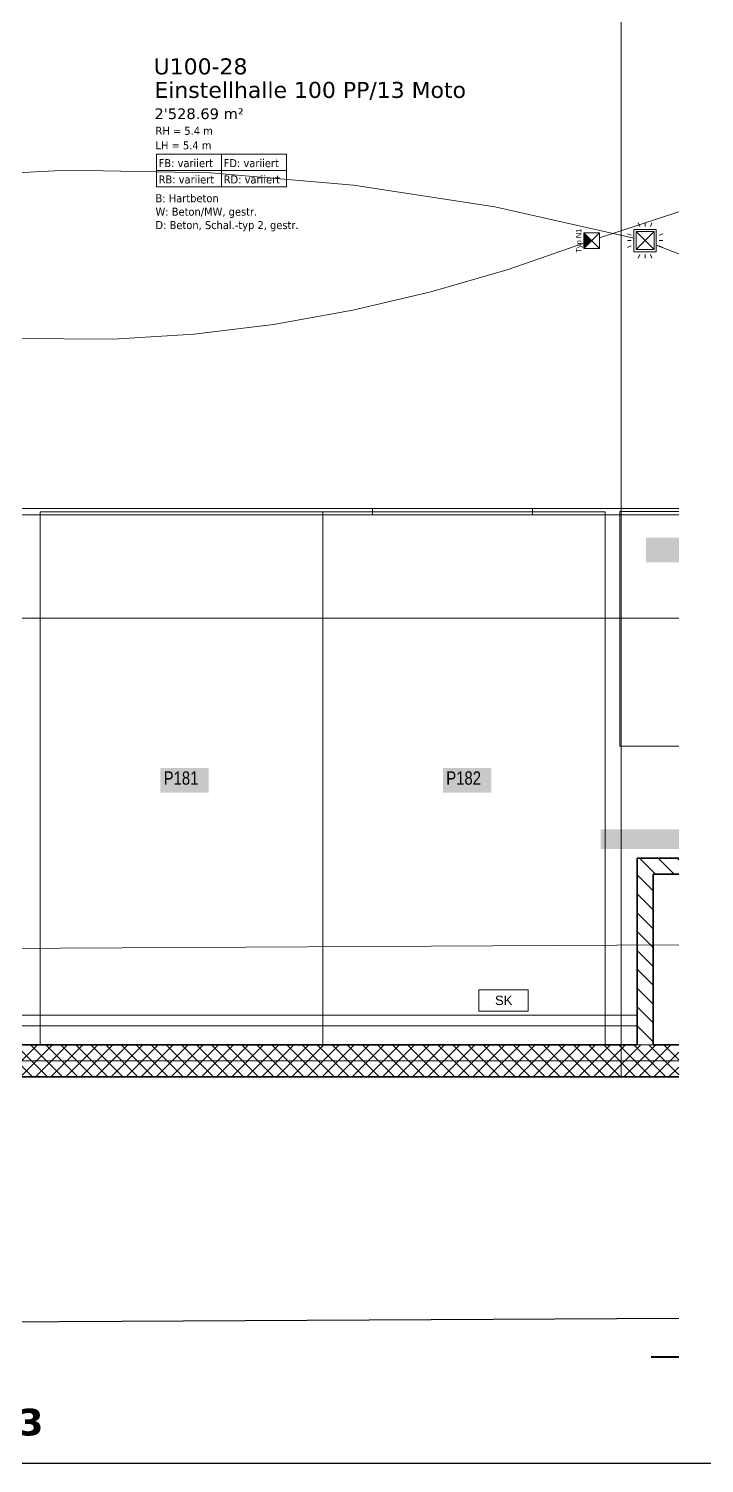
# Model space of a CAD drawing. Extents: x -1132 to 613, y -179 to 712.
# Drawn here: x 52.8 to 179.5, y -174.5 to 94.5 of the extents above; entities that cross this region are included whole.
import ezdxf
from ezdxf.lldxf.tags import DXFTag

# ---------------------------------------------------------------- set-up
doc = ezdxf.new("R2010")
doc.units = 0
doc.layers.get('0').update_dxf_attribs({"lineweight": 13})
for name, color, linetype, lineweight in [('A-____-NOTE-TEXT', 7, 'Continuous', 9), ('A-AREA-____-IDEN', 7, 'Continuous', 5), ('A-DETL-____-HDLN', 7, '_Verdeckte Linien_', 9), ('A-FLOR-____-OTLN', 7, 'Continuous', 9), ('A-WALL-____-MCUT', 7, 'Continuous', 35), ('A-WALL-____-PATT', 7, 'Continuous', 35), ('C-PRKG-____-IDEN', 7, 'Continuous', 5), ('C-PRKG-____-OTLN', 7, 'Continuous', 9), ('S-GRID-____-OTLN', 7, 'Continuous', 5)]:
    doc.layers.add(name, color=color, linetype=linetype, lineweight=lineweight)
for name, color, linetype, lineweight, true_color in [('A-DETL-____-OTLN', 5, 'Continuous', 9, 0x0000ff), ('C-PROP-LINE-OTLN', 7, '_Grundgrenze_', 25, 0x800000), ('EL01_WAN_BUS-KNX', 7, 'Continuous', 13, 0xcc0099), ('EL01_WAN_Leitung_BUS-KNX', 4, 'Continuous', 13, 0x00ffff), ('EL01_WAN_Leitung_Notbeleuchtung', 7, 'Continuous', 13, 0x009900), ('EL01_WAN_Leuchten', 7, 'Continuous', 13, 0x0080ff), ('EL01_WAN_Notbeleuchtungen', 7, 'Continuous', 13, 0x009900), ('EL01_WAN_Notbeleuchtungentyp', 7, 'Continuous', 13, 0x009900), ('EL01_WAN_Schlaufkasten', 1, 'Continuous', 13, 0xff0000), ('G-____-____-SYMB', 7, 'Strichpunkt - Weit', 5, 0x008080), ('S-GRID-____-IDEN', 7, 'Continuous', 9, 0x5555aa)]:
    doc.layers.add(name, color=color, linetype=linetype, lineweight=lineweight, true_color=true_color)
doc.styles.get("Standard").update_dxf_attribs({"font": 'arial.ttf'})
tags = doc.linetypes.add('_Grundgrenze_', pattern=[0.45, 0.2, -0.05, 0.05, -0.05, 0.05, -0.05]).pattern_tags.tags
tags[14:15] = [DXFTag(74, 4), DXFTag(75, 0), DXFTag(340, '0'), DXFTag(46, 1.0), DXFTag(50, 0.0), DXFTag(44, 0.0), DXFTag(45, 0.0)]
tags[12:13] = [DXFTag(74, 4), DXFTag(75, 0), DXFTag(340, '0'), DXFTag(46, 1.0), DXFTag(50, 0.0), DXFTag(44, 0.0), DXFTag(45, 0.0)]
tags[10:11] = [DXFTag(74, 4), DXFTag(75, 0), DXFTag(340, '0'), DXFTag(46, 1.0), DXFTag(50, 0.0), DXFTag(44, 0.0), DXFTag(45, 0.0)]
tags[8:9] = [DXFTag(74, 4), DXFTag(75, 0), DXFTag(340, '0'), DXFTag(46, 1.0), DXFTag(50, 0.0), DXFTag(44, 0.0), DXFTag(45, 0.0)]
tags[6:7] = [DXFTag(74, 4), DXFTag(75, 0), DXFTag(340, '0'), DXFTag(46, 1.0), DXFTag(50, 0.0), DXFTag(44, 0.0), DXFTag(45, 0.0)]
tags[4:5] = [DXFTag(74, 4), DXFTag(75, 0), DXFTag(340, '0'), DXFTag(46, 1.0), DXFTag(50, 0.0), DXFTag(44, 0.0), DXFTag(45, 0.0)]
tags = doc.linetypes.add('_Rasterlinie_', pattern=[0.375, 0.2, -0.05, 0.075, -0.05]).pattern_tags.tags
tags[10:11] = [DXFTag(74, 4), DXFTag(75, 0), DXFTag(340, '0'), DXFTag(46, 1.0), DXFTag(50, 0.0), DXFTag(44, 0.0), DXFTag(45, 0.0)]
tags[8:9] = [DXFTag(74, 4), DXFTag(75, 0), DXFTag(340, '0'), DXFTag(46, 1.0), DXFTag(50, 0.0), DXFTag(44, 0.0), DXFTag(45, 0.0)]
tags[6:7] = [DXFTag(74, 4), DXFTag(75, 0), DXFTag(340, '0'), DXFTag(46, 1.0), DXFTag(50, 0.0), DXFTag(44, 0.0), DXFTag(45, 0.0)]
tags[4:5] = [DXFTag(74, 4), DXFTag(75, 0), DXFTag(340, '0'), DXFTag(46, 1.0), DXFTag(50, 0.0), DXFTag(44, 0.0), DXFTag(45, 0.0)]
tags = doc.linetypes.add('_Strichliert - Fein_', pattern=[0.15, 0.1, -0.05]).pattern_tags.tags
tags[6:7] = [DXFTag(74, 4), DXFTag(75, 0), DXFTag(340, '0'), DXFTag(46, 1.0), DXFTag(50, 0.0), DXFTag(44, 0.0), DXFTag(45, 0.0)]
tags[4:5] = [DXFTag(74, 4), DXFTag(75, 0), DXFTag(340, '0'), DXFTag(46, 1.0), DXFTag(50, 0.0), DXFTag(44, 0.0), DXFTag(45, 0.0)]
tags = doc.linetypes.add('_Verdeckte Linien_', pattern=[0.15, 0.1, -0.05]).pattern_tags.tags
tags[6:7] = [DXFTag(74, 4), DXFTag(75, 0), DXFTag(340, '0'), DXFTag(46, 1.0), DXFTag(50, 0.0), DXFTag(44, 0.0), DXFTag(45, 0.0)]
tags[4:5] = [DXFTag(74, 4), DXFTag(75, 0), DXFTag(340, '0'), DXFTag(46, 1.0), DXFTag(50, 0.0), DXFTag(44, 0.0), DXFTag(45, 0.0)]
tags = doc.linetypes.add('Gestrichelt', pattern=[0.1, 0.05, -0.05]).pattern_tags.tags
tags[6:7] = [DXFTag(74, 4), DXFTag(75, 0), DXFTag(340, '0'), DXFTag(46, 1.0), DXFTag(50, 0.0), DXFTag(44, 0.0), DXFTag(45, 0.0)]
tags[4:5] = [DXFTag(74, 4), DXFTag(75, 0), DXFTag(340, '0'), DXFTag(46, 1.0), DXFTag(50, 0.0), DXFTag(44, 0.0), DXFTag(45, 0.0)]
tags = doc.linetypes.add('Strichpunkt - Weit', pattern=[0.5, 0.2, -0.15, 0, -0.15]).pattern_tags.tags
tags[10:11] = [DXFTag(74, 4), DXFTag(75, 0), DXFTag(340, '0'), DXFTag(46, 1.0), DXFTag(50, 0.0), DXFTag(44, 0.0), DXFTag(45, 0.0)]
tags[8:9] = [DXFTag(74, 4), DXFTag(75, 0), DXFTag(340, '0'), DXFTag(46, 1.0), DXFTag(50, 0.0), DXFTag(44, 0.0), DXFTag(45, 0.0)]
tags[6:7] = [DXFTag(74, 4), DXFTag(75, 0), DXFTag(340, '0'), DXFTag(46, 1.0), DXFTag(50, 0.0), DXFTag(44, 0.0), DXFTag(45, 0.0)]
tags[4:5] = [DXFTag(74, 4), DXFTag(75, 0), DXFTag(340, '0'), DXFTag(46, 1.0), DXFTag(50, 0.0), DXFTag(44, 0.0), DXFTag(45, 0.0)]

# ---------------------------------------------------------------- blocks, each defined once
blk = doc.blocks.new('Referenz-A0UJ359BXE', base_point=(-1140.16, -173.77))
at = {"layer": 'A-____-NOTE-TEXT', "color": 7, "linetype": 'Continuous', "lineweight": 5, "ltscale": 0.13, "true_color": 0xffffff}
for points in [[(160.03, -59.31), (174.71, -59.31), (160.03, -55.61)], [(174.71, -59.31), (160.03, -55.61), (174.71, -55.61)]]:
    blk.add_solid(points, dxfattribs=at)
at = {"layer": 'A-AREA-____-IDEN', "color": 0, "linetype": 'Continuous', "ltscale": 0.13}
for p, q in [((76.75, 71.01), (101.15, 71.01)), ((76.75, 64.89), (76.75, 71.01)), ((88.95, 71.01), (88.95, 64.89)), ((101.15, 71.01), (101.15, 64.89)), ((76.75, 67.95), (101.15, 67.95)), ((101.15, 64.89), (76.75, 64.89))]:
    blk.add_line(p, q, dxfattribs=at)
at = {"layer": 'A-DETL-____-HDLN', "color": 0, "linetype": '_Verdeckte Linien_', "ltscale": 0.13}
for p, q in [((163.91, -102.04), (163.91, 357.16)), ((163.91, 357.16), (163.91, -102.04)), ((163.91, -102.04), (174.71, -102.04))]:
    blk.add_line(p, q, dxfattribs=at)
at = {"layer": 'A-DETL-____-OTLN', "color": 0, "linetype": '_Strichliert - Fein_', "ltscale": 0.13}
blk.add_line((-994.71, -83.8), (174.71, -77.24), dxfattribs=at)
at = {"layer": 'A-DETL-____-OTLN', "color": 0, "linetype": 'Gestrichelt', "ltscale": 0.13}
blk.add_line((166.91, -90.44), (-883.29, -90.44), dxfattribs=at)
at = {"layer": 'A-FLOR-____-OTLN', "color": 0, "linetype": 'Continuous', "ltscale": 0.13}
for p, q in [((-883.29, -92.45), (54.91, -92.45)), ((54.91, -92.45), (166.91, -92.45))]:
    blk.add_line(p, q, dxfattribs=at)
at = {"layer": 'A-WALL-____-MCUT', "color": 0, "linetype": 'Continuous', "ltscale": 0.35}
for p, q in [((174.71, -61.04), (166.91, -61.04)), ((166.91, -61.04), (166.91, -96.04)), ((174.71, -64.04), (169.91, -64.04)), ((169.91, -96.04), (169.91, -64.04)), ((166.91, -96.04), (-883.29, -96.04)), ((174.71, -96.04), (169.91, -96.04)), ((-1028.29, -102.04), (174.71, -102.04))]:
    blk.add_line(p, q, dxfattribs=at)
at = {"layer": 'A-WALL-____-MCUT', "color": 0, "linetype": 'Continuous', "lineweight": 9, "ltscale": 0.13}
blk.add_line((166.91, -96.04), (169.91, -96.04), dxfattribs=at)
at = {"layer": 'A-WALL-____-PATT', "color": 0, "linetype": 'Continuous', "lineweight": 9, "ltscale": 0.13}
for p, q in [((167.33, -61.04), (170.33, -64.04)), ((170.86, -61.04), (173.86, -64.04)), ((174.4, -61.04), (174.71, -61.35)), ((166.91, -64.16), (169.91, -67.16)), ((166.91, -67.69), (169.91, -70.69)), ((166.91, -71.23), (169.91, -74.23)), ((166.91, -74.77), (169.91, -77.77)), ((166.91, -78.3), (169.91, -81.3)), ((166.91, -81.84), (169.91, -84.84)), ((166.91, -85.37), (169.91, -88.37)), ((166.91, -88.91), (169.91, -91.91)), ((166.91, -92.44), (169.91, -95.44)), ((53.47, -102.04), (47.47, -96.04)), ((48.41, -102.04), (54.41, -96.04)), ((56.3, -102.04), (50.3, -96.04)), ((51.24, -102.04), (57.24, -96.04)), ((59.13, -102.04), (53.13, -96.04)), ((54.07, -102.04), (60.07, -96.04)), ((61.96, -102.04), (55.96, -96.04)), ((56.9, -102.04), (62.9, -96.04)), ((64.78, -102.04), (58.78, -96.04)), ((59.72, -102.04), (65.72, -96.04)), ((67.61, -102.04), (61.61, -96.04)), ((62.55, -102.04), (68.55, -96.04)), ((70.44, -102.04), (64.44, -96.04)), ((65.38, -102.04), (71.38, -96.04)), ((73.27, -102.04), (67.27, -96.04)), ((68.21, -102.04), (74.21, -96.04)), ((76.1, -102.04), (70.1, -96.04)), ((71.04, -102.04), (77.04, -96.04)), ((78.93, -102.04), (72.93, -96.04)), ((73.87, -102.04), (79.87, -96.04)), ((81.75, -102.04), (75.75, -96.04)), ((76.69, -102.04), (82.69, -96.04)), ((84.58, -102.04), (78.58, -96.04)), ((79.52, -102.04), (85.52, -96.04)), ((87.41, -102.04), (81.41, -96.04)), ((82.35, -102.04), (88.35, -96.04)), ((90.24, -102.04), (84.24, -96.04)), ((85.18, -102.04), (91.18, -96.04)), ((93.07, -102.04), (87.07, -96.04)), ((88.01, -102.04), (94.01, -96.04)), ((95.9, -102.04), (89.9, -96.04)), ((90.84, -102.04), (96.84, -96.04)), ((98.72, -102.04), (92.72, -96.04)), ((93.67, -102.04), (99.67, -96.04)), ((101.55, -102.04), (95.55, -96.04)), ((96.49, -102.04), (102.49, -96.04)), ((104.38, -102.04), (98.38, -96.04)), ((99.32, -102.04), (105.32, -96.04)), ((107.21, -102.04), (101.21, -96.04)), ((102.15, -102.04), (108.15, -96.04)), ((110.04, -102.04), (104.04, -96.04)), ((104.98, -102.04), (110.98, -96.04)), ((112.87, -102.04), (106.87, -96.04)), ((107.81, -102.04), (113.81, -96.04)), ((115.7, -102.04), (109.7, -96.04)), ((110.64, -102.04), (116.64, -96.04)), ((118.52, -102.04), (112.52, -96.04)), ((113.46, -102.04), (119.46, -96.04)), ((121.35, -102.04), (115.35, -96.04)), ((116.29, -102.04), (122.29, -96.04)), ((124.18, -102.04), (118.18, -96.04)), ((119.12, -102.04), (125.12, -96.04)), ((127.01, -102.04), (121.01, -96.04)), ((121.95, -102.04), (127.95, -96.04)), ((129.84, -102.04), (123.84, -96.04)), ((124.78, -102.04), (130.78, -96.04)), ((132.67, -102.04), (126.67, -96.04)), ((127.61, -102.04), (133.61, -96.04)), ((135.49, -102.04), (129.49, -96.04)), ((130.44, -102.04), (136.44, -96.04)), ((138.32, -102.04), (132.32, -96.04)), ((133.26, -102.04), (139.26, -96.04)), ((141.15, -102.04), (135.15, -96.04)), ((136.09, -102.04), (142.09, -96.04)), ((143.98, -102.04), (137.98, -96.04)), ((138.92, -102.04), (144.92, -96.04)), ((146.81, -102.04), (140.81, -96.04)), ((141.75, -102.04), (147.75, -96.04)), ((149.64, -102.04), (143.64, -96.04)), ((144.58, -102.04), (150.58, -96.04)), ((152.47, -102.04), (146.47, -96.04)), ((147.41, -102.04), (153.41, -96.04)), ((155.29, -102.04), (149.29, -96.04)), ((150.23, -102.04), (156.23, -96.04)), ((158.12, -102.04), (152.12, -96.04)), ((153.06, -102.04), (159.06, -96.04)), ((160.95, -102.04), (154.95, -96.04)), ((155.89, -102.04), (161.89, -96.04)), ((163.78, -102.04), (157.78, -96.04)), ((158.72, -102.04), (164.72, -96.04)), ((166.61, -102.04), (160.61, -96.04)), ((161.55, -102.04), (167.55, -96.04)), ((169.44, -102.04), (163.44, -96.04)), ((164.38, -102.04), (170.38, -96.04)), ((172.26, -102.04), (166.26, -96.04)), ((166.91, -95.98), (166.97, -96.04)), ((167.2, -102.04), (173.2, -96.04)), ((174.71, -101.65), (169.09, -96.04)), ((174.71, -98.83), (171.92, -96.04)), ((170.03, -102.04), (174.71, -97.36)), ((172.86, -102.04), (174.71, -100.19))]:
    blk.add_line(p, q, dxfattribs=at)
at = {"layer": 'C-PRKG-____-IDEN', "color": 7, "linetype": 'Continuous', "ltscale": 0.13, "true_color": 0xffffff}
for points in [[(168.57, -5.53), (174.71, -5.53), (168.57, -0.93)], [(174.71, -5.53), (168.57, -0.93), (174.71, -0.93)], [(77.46, -48.71), (86.53, -48.71), (77.46, -44.11)], [(86.53, -48.71), (77.46, -44.11), (86.53, -44.11)], [(130.46, -48.71), (139.53, -48.71), (130.46, -44.11)], [(139.53, -48.71), (130.46, -44.11), (139.53, -44.11)]]:
    blk.add_solid(points, dxfattribs=at)
at = {"layer": 'C-PRKG-____-OTLN', "color": 0, "linetype": 'Continuous', "ltscale": 0.13}
for p, q in [((107.91, 3.94), (54.91, 3.94)), ((54.91, -96.04), (54.91, 3.94)), ((107.91, 3.94), (54.91, 3.94)), ((54.91, 3.94), (54.91, -96.04)), ((54.91, -96.04), (54.91, 3.94)), ((54.91, 3.94), (107.91, 3.94)), ((54.91, 3.94), (54.91, 3.94)), ((160.91, 3.94), (107.91, 3.94)), ((107.91, -96.04), (107.91, 3.94)), ((160.91, 3.94), (107.91, 3.94)), ((107.91, 3.94), (107.91, -96.04)), ((107.91, -96.04), (107.91, 3.94)), ((107.91, 3.94), (160.91, 3.94)), ((107.91, 3.94), (107.91, 3.94)), ((107.91, -96.04), (107.91, 3.94)), ((107.91, -96.04), (107.91, 3.94)), ((107.91, 3.94), (107.91, -96.04)), ((107.91, 3.94), (107.91, 3.94)), ((160.91, -96.04), (160.91, 3.94)), ((160.91, -96.04), (160.91, 3.94)), ((160.91, 3.94), (160.91, -96.04)), ((160.91, 3.94), (160.91, 3.94)), ((163.66, 3.96), (174.71, 3.96)), ((163.66, -40.03), (163.66, 3.96)), ((174.71, 3.96), (163.66, 3.96)), ((163.66, 3.96), (163.66, -40.03)), ((163.66, -40.03), (163.66, 3.96)), ((163.66, 3.96), (174.71, 3.96)), ((163.66, 3.96), (163.66, 3.96)), ((163.66, -40.03), (174.71, -40.03)), ((163.66, -40.03), (174.71, -40.03)), ((174.71, -40.03), (163.66, -40.03)), ((163.66, -40.03), (163.66, -40.03)), ((54.91, -96.04), (54.91, -96.04)), ((107.91, -96.04), (107.91, -96.04)), ((107.91, -96.04), (107.91, -96.04)), ((160.91, -96.04), (160.91, -96.04))]:
    blk.add_line(p, q, dxfattribs=at)
at = {"layer": 'C-PROP-LINE-OTLN', "color": 0, "linetype": '_Grundgrenze_', "lineweight": -2, "ltscale": 0.25}
blk.add_line((-1058.05, -154.16), (174.71, -147.24), dxfattribs=at)
at = {"layer": 'G-____-____-SYMB', "color": 0, "linetype": 'Continuous', "lineweight": 40, "ltscale": 0.4}
blk.add_line((169.52, -154.52), (174.71, -154.52), dxfattribs=at)
at = {"layer": 'S-GRID-____-OTLN', "color": 0, "linetype": '_Rasterlinie_', "ltscale": 0.13}
for p, q in [((-1093.73, -16.04), (174.71, -16.04)), ((-1093.73, -99.04), (174.71, -99.04))]:
    blk.add_line(p, q, dxfattribs=at)
at = {"layer": 'A-AREA-____-IDEN', "color": 0, "linetype": 'Continuous', "ltscale": 0.13, "attachment_point": 1}
for s, insert, char_height in [('{\\fVerdana;U100-28}', (76.21, 88.95), 3), ('{\\fVerdana;Einstellhalle 100 PP/13 Moto}', (76.35, 84.53), 3), ("{\\fVerdana;2'528.69 m²}", (76.36, 79.56), 2), ('{\\W0.9;\\fVerdana;RH = 5.4 m}', (76.56, 76.11), 1.5), ('{\\W0.9;\\fVerdana;LH = 5.4 m}', (76.56, 73.39), 1.5), ('{\\W0.9;\\fVerdana;FB: variiert}', (77.14, 70.05), 1.5), ('{\\W0.9;\\fVerdana;FD: variiert}', (89.34, 70.05), 1.5), ('{\\W0.9;\\fVerdana;RB: variiert}', (77.14, 66.99), 1.5), ('{\\W0.9;\\fVerdana;RD: variiert}', (89.34, 66.99), 1.5), ('{\\W0.9;\\fVerdana;B: Hartbeton}', (76.56, 63.47), 1.5), ('{\\W0.9;\\fVerdana;W: Beton/MW, gestr.}', (76.56, 60.95), 1.5), ('{\\W0.9;\\fVerdana;D: Beton, Schal.-typ 2, gestr.}', (76.56, 58.44), 1.5)]:
    blk.add_mtext(s, dxfattribs=dict(at, insert=insert, char_height=char_height))
at = {"layer": 'C-PRKG-____-IDEN', "color": 0, "linetype": 'Continuous', "ltscale": 0.13, "char_height": 2.5, "attachment_point": 1}
for s, insert in [('{\\W0.8;\\fArial;P181}', (78.08, -44.74)), ('{\\W0.8;\\fArial;P182}', (131.08, -44.74))]:
    blk.add_mtext(s, dxfattribs=dict(at, insert=insert))
at = {"layer": 'S-GRID-____-IDEN', "color": 0, "linetype": 'Continuous', "lineweight": 5, "ltscale": 0.13, "insert": (40.97, -164.24), "char_height": 5, "attachment_point": 1}
blk.add_mtext('{\\fVerdana|b1|i0;P13}', dxfattribs=at)
blk = doc.blocks.new('Notleuchte eckig-A0UJ35BRXE', base_point=(156.91, 53.32))
at = {"color": 0, "lineweight": -2}
for p, q in [((159.83, 53.32), (156.91, 56.24)), ((159.83, 56.24), (156.91, 53.32)), ((156.91, 53.32), (156.91, 56.24)), ((156.91, 56.24), (159.83, 56.24)), ((159.83, 56.24), (159.83, 53.32)), ((159.83, 53.32), (156.91, 53.32))]:
    blk.add_line(p, q, dxfattribs=at)
for points in [[(158.37, 54.78), (156.91, 54.78), (156.91, 56.24)], [(156.91, 53.32), (158.37, 54.78), (156.91, 54.78)]]:
    blk.add_solid(points, dxfattribs=at)
blk = doc.blocks.new('Bemerkung 1-A0UJ35BTXE', base_point=(155.42, 52.52))
at = {"color": 0, "lineweight": -2, "insert": (155.42, 52.52), "char_height": 1, "attachment_point": 1, "rotation": 90}
blk.add_mtext('{\\fArial;Typ N1}', dxfattribs=at)
blk = doc.blocks.new('Leitung-A0UJ35D5XE', base_point=(-29.53, 55.26))
at = {"color": 0, "linetype": 'ByBlock', "lineweight": -2, "ltscale": 0.13}
for p, q in [((59.95, 68), (33.15, 66.58)), ((86.85, 67.51), (59.95, 68)), ((113.66, 65.19), (86.85, 67.51)), ((33.15, 66.58), (6.62, 63.21)), ((140.19, 61.09), (113.66, 65.19)), ((0.53, 62.14), (-5.52, 60.97)), ((6.62, 63.21), (0.53, 62.14)), ((-11.56, 59.71), (-17.57, 58.34)), ((-5.52, 60.97), (-11.56, 59.71)), ((166.27, 55.26), (140.19, 61.09)), ((-23.56, 56.89), (-29.53, 55.34)), ((-17.57, 58.34), (-23.56, 56.89))]:
    blk.add_line(p, q, dxfattribs=at)
blk = doc.blocks.new('Leitung-A0UJ35DPXE', base_point=(170.47, 52.32))
at = {"color": 0, "linetype": 'ByBlock', "lineweight": -2, "ltscale": 0.13}
blk.add_line((174.71, 52.32), (170.47, 53.91), dxfattribs=at)
blk = doc.blocks.new('Kabelkanal-A0UJ35ERXE', base_point=(-932.84, 3.37))
at = {"color": 0, "linetype": 'ByBlock', "lineweight": -2, "ltscale": 0.13}
for p, q in [((-932.84, 4.57), (174.71, 4.57)), ((174.71, 3.37), (-932.84, 3.37))]:
    blk.add_line(p, q, dxfattribs=at)
blk = doc.blocks.new('LED-Langfeldleuchte 37W-A0UJ35H9XE', base_point=(117.24, 3.34))
at = {"color": 0, "lineweight": -2}
for p, q in [((117.24, 3.34), (117.24, 4.54)), ((147.24, 3.94), (117.24, 3.94)), ((147.24, 3.34), (147.24, 4.54))]:
    blk.add_line(p, q, dxfattribs=at)
blk = doc.blocks.new('Leitung-A0UJ35JDXE', base_point=(159.83, 55.31))
at = {"color": 0, "linetype": 'ByBlock', "lineweight": -2, "ltscale": 0.13}
blk.add_line((174.71, 60.15), (159.83, 55.31), dxfattribs=at)
blk = doc.blocks.new('Bewegungsmelder UP-A0UJ35KHXE', base_point=(165.05, 51.46))
at = {"color": 0, "lineweight": -2}
for p, q in [((170.47, 56.88), (166.27, 56.88)), ((166.27, 56.88), (166.27, 52.68)), ((167.37, 57.4), (167.1, 58.11)), ((168.37, 57.4), (168.37, 58.11)), ((169.38, 57.4), (169.65, 58.11)), ((170.47, 52.68), (170.47, 56.88)), ((165.76, 55.79), (165.05, 56.06)), ((165.76, 54.78), (165.05, 54.78)), ((166.69, 56.46), (166.69, 53.1)), ((170.05, 56.46), (166.69, 56.46)), ((170.05, 56.46), (166.69, 53.1)), ((170.05, 53.1), (166.69, 56.46)), ((170.05, 53.1), (170.05, 56.46)), ((170.99, 55.79), (171.7, 56.06)), ((170.99, 54.78), (171.7, 54.78)), ((165.76, 53.78), (165.05, 53.51)), ((166.27, 52.68), (170.47, 52.68)), ((166.69, 53.1), (170.05, 53.1)), ((167.37, 52.17), (167.1, 51.46)), ((168.37, 52.17), (168.37, 51.46)), ((169.38, 52.17), (169.65, 51.46)), ((170.99, 53.78), (171.7, 53.51))]:
    blk.add_line(p, q, dxfattribs=at)
blk = doc.blocks.new('Schlaufkasten Decke (multi)-A0UJ35LRXE', base_point=(137.17, -89.67))
at = {"color": 0, "linetype": 'ByBlock', "lineweight": -2, "ltscale": 0.13}
for p, q in [((137.17, -89.67), (137.17, -85.67)), ((137.17, -85.67), (146.45, -85.67)), ((146.45, -85.67), (146.45, -89.67)), ((146.45, -89.67), (137.17, -89.67))]:
    blk.add_line(p, q, dxfattribs=at)
at = {"color": 0, "linetype": 'ByBlock', "lineweight": -2, "ltscale": 0.13, "insert": (140.23, -86.79), "char_height": 1.76, "attachment_point": 1}
blk.add_mtext('{\\fArial;SK}', dxfattribs=at)
blk = doc.blocks.new('Leitung-A0UJ35M3XE', base_point=(-40.17, 36.3))
at = {"color": 0, "linetype": 'ByBlock', "lineweight": -2, "ltscale": 0.13}
for p, q in [((-22.57, 48.79), (-40.17, 54.29)), ((156.91, 54.27), (142.7, 49.38)), ((-4.66, 44.14), (-22.57, 48.79)), ((142.7, 49.38), (128.22, 45.18)), ((13.48, 40.45), (-4.66, 44.14)), ((128.22, 45.18), (113.54, 41.72)), ((31.8, 37.84), (13.48, 40.45)), ((113.54, 41.72), (98.69, 39.06)), ((50.22, 36.42), (31.8, 37.84)), ((98.69, 39.06), (83.72, 37.23)), ((68.68, 36.3), (50.22, 36.42)), ((83.72, 37.23), (68.68, 36.3))]:
    blk.add_line(p, q, dxfattribs=at)

msp = doc.modelspace()

# ---------------------------------------------------------------- linework, layer by layer
at = {"color": 0, "linetype": 'ByBlock', "lineweight": -2, "ltscale": 0.13}
msp.add_line((-1132.42, -174.47), (607.58, -174.47), dxfattribs=at)

# ---------------------------------------------------------------- block references
at = {"color": 9, "lineweight": 25, "ltscale": 0.25, "true_color": 0xc0c0c0}
msp.add_blockref('Referenz-A0UJ359BXE', (-1140.16, -173.77), dxfattribs=at)
at = {"layer": 'EL01_WAN_BUS-KNX', "linetype": 'Continuous', "ltscale": 0.13}
msp.add_blockref('Bewegungsmelder UP-A0UJ35KHXE', (165.05, 51.46), dxfattribs=at)
at = {"layer": 'EL01_WAN_Leitung_BUS-KNX', "ltscale": 0.13}
for name, p in [('Leitung-A0UJ35D5XE', (-29.53, 55.26)), ('Leitung-A0UJ35DPXE', (170.47, 52.32))]:
    msp.add_blockref(name, p, dxfattribs=at)
at = {"layer": 'EL01_WAN_Leitung_Notbeleuchtung', "ltscale": 0.13}
for name, p in [('Leitung-A0UJ35JDXE', (159.83, 55.31)), ('Leitung-A0UJ35M3XE', (-40.17, 36.3))]:
    msp.add_blockref(name, p, dxfattribs=at)
at = {"layer": 'EL01_WAN_Leuchten', "ltscale": 0.13}
for name, p in [('Kabelkanal-A0UJ35ERXE', (-932.84, 3.37)), ('LED-Langfeldleuchte 37W-A0UJ35H9XE', (117.24, 3.34))]:
    msp.add_blockref(name, p, dxfattribs=at)
at = {"layer": 'EL01_WAN_Notbeleuchtungen', "linetype": 'Continuous', "ltscale": 0.13}
msp.add_blockref('Notleuchte eckig-A0UJ35BRXE', (156.91, 53.32), dxfattribs=at)
at = {"layer": 'EL01_WAN_Notbeleuchtungentyp', "linetype": 'Continuous', "ltscale": 0.13}
msp.add_blockref('Bemerkung 1-A0UJ35BTXE', (155.42, 52.52), dxfattribs=at)
at = {"layer": 'EL01_WAN_Schlaufkasten', "ltscale": 0.13}
msp.add_blockref('Schlaufkasten Decke (multi)-A0UJ35LRXE', (137.17, -89.67), dxfattribs=at)

doc.saveas('drawing.dxf')
